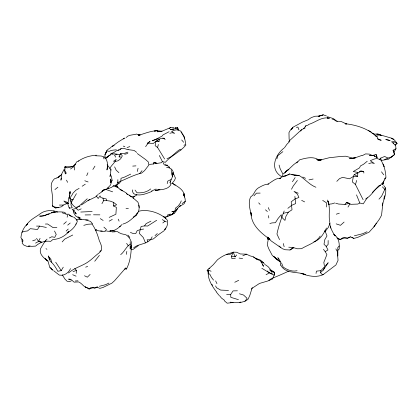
<?xml version="1.0" encoding="UTF-8"?>
<svg xmlns="http://www.w3.org/2000/svg" width="418" height="418" viewBox="0 0 418 418"><rect width="100%" height="100%" fill="white"/><g stroke="black" fill="none" stroke-linecap="round" stroke-linejoin="round"><path stroke-width="0.63" d="M109.176 217.386L115.896 214.251L116.35 207.344L113.518 205.98L113.518 202.354L110.117 201.074L106.747 200.619L103.58 200.718L101.94 203.65M337.849 256.03L337.786 247.55L339.244 245.993C339.359 241.395 337.828 236.912 333.752 234.346L335.215 235.945C332.388 232.225 330.445 227.873 329.661 223.254M268.121 237.67L268.11 240.178L267.274 244.964L268.858 248.976L272.327 255.523L280.436 261.903M339.244 245.993L339.212 249.107L337.775 250.372M104.934 154.895L106.292 151.886L104.934 154.895L105.19 158.338M208.519 271.324L208.535 270.169L207.109 270.284L208.326 272.839M157.111 189.981L154.994 190.362C160.402 189.563 167.696 190.023 170.847 184.751L170.037 182.41L172.54 176.521L172.634 173.784L172.529 176.579M383.139 182.29L383.243 183.789L382.522 184.693M269.323 269.814L272.688 271.094L274.349 272.332L274.224 275.227L268.314 272.134L267.457 270.958M28.299 246.003L31.758 246.317L35.593 246.113C39.83 242.304 45.045 240.549 50.677 241.369L52.861 239.54C59.252 239.216 64.753 236.29 68.96 231.504L67.408 232.439M117.871 179.672L117.714 182.488L116.664 185.085L113.895 185.409L111.773 187.238L108.847 188.403L107.097 188.596M126.476 193.785C130.844 195.65 134.392 199.046 137.919 202.15C140.474 207.48 139.084 214.194 133.629 217.062L136.028 215.077L137.574 212.793L135.829 215.327L136.028 215.077C132.198 218.63 128.227 222.7 123.038 224.022M326.286 206.983L326.547 202.876L322.68 200.384M67.894 204.062L68.845 197.385M136.791 194.605L136.759 195.044L134.8 196.246L130.756 196.371M382.277 205.787L382.365 204.533M173.015 174.797L173.047 171.411L171.808 169.468M57.674 211.978C51.921 209.925 45.076 209.94 40.097 213.859C35.378 217.449 29.453 219.826 26.449 225.276L27.635 223.813C23.46 227.355 21.496 232.434 20.9 237.643L23.053 240.742L22.138 243.114L23.758 245.037L27.494 246.615L29.986 246.045M328.151 240.475L328.12 244.467L326.202 246.421L327.984 249.938L325.204 251.62L323.443 249.358M173.277 212.882L174.698 210.97L171.819 211.837L175.074 211.137L175.33 208.253L178.188 206.053L180.189 203.258L181.281 200.88M336.809 181.36L339.494 178.643L342.582 177.357L349.542 178.799L353.388 176.422L357.552 176.365L357.876 172.885L360.42 171.552L363.691 171.511L363.874 173.057M76.191 273.356L76.463 270.462L74.78 268.544M382.904 202.923L381.55 215.239L379.507 219.027L373.864 226.922L369.104 232.152L357.766 237.372L353.832 238.422L350.535 236.844L347.557 238.187L344.343 238.082L340.2 239.477L337.718 238.673M216.352 291.727C211.785 285.724 206.889 278.142 208.535 270.169L211.08 271.245M166.63 167.451L168.945 167.78L169.687 167.237L167.404 165.706L167.493 165.141L166.312 165.167L165.403 164.169M383.703 180.9L383.243 183.789L382.209 183.732M69.691 195.911L69.414 197.625L69.827 196.005M316.039 273.429L316.416 271.136L320.888 270.66L324.514 266.778L323.83 262.332L326.902 254.599L325.204 251.62M145.631 146.687L147.141 144.398L148.865 143.102L153.192 143.562L155.627 141.556L158.997 141.556L159.404 139.121L161.599 138.248L164.363 138.301L165.089 139.696M383.891 199.135L384.461 195.755M107.139 164.729L111.016 169.734L110.038 176.542L109.971 175.926M126.293 254.353L126.821 251.422M61.321 178.188L60.944 180.195L61.796 173.742L64.351 168.94M167.216 183.643L167.691 181.161L171.025 179.526M52.835 205.254L52.631 206.231L55.735 208.023L58.478 207.37M172.822 174.52L173.167 172.88L173.198 174.447L172.911 173.287M337.347 252.091L338.042 260.346L335.926 264.96L323.219 274.6L322.466 274.814L320.449 272.703L320.888 270.66M137.303 171.469L138.065 168.261M67.136 217.235L67.753 214.69L62.209 212.804M164.614 158.986L157.602 147.523L158.338 144.497M105.78 153.568L106.553 150.935L108.053 149.32L110.321 147.972L111.334 146.849L114.093 145.339L112.228 146.373L118.404 141.843L124.083 138.348M276.878 158.908L277.865 155.627L282.881 151.645M363.127 199.726L355.441 184.479L356.69 180.44M382.731 203.561C384.231 198.503 386.598 193.268 385.511 187.948L383.75 185.566M279.532 239.639L276.951 234.012C278.597 226.06 281.272 218.551 284.177 210.975M378.99 199.161L381.629 196.141L385.511 187.948M252.226 287.631L249.818 295.38L248.073 299.236C243.182 303.322 236.165 302.872 230.213 302.172M305.506 126.758L305.908 125.724L308.108 125.107M132.736 189.892L132.297 191.01L133.499 193.628C139.46 196.826 146.331 193.581 152.095 191.381M177.394 208.493C176.224 212.898 171.599 215.536 167.414 216.205M149.341 164.399L153.244 164.013L153.981 162.247L156.896 163.443L161.5 162.696L162.377 161.562L159.315 155.454M235.308 258.334L231.896 258.69L231.541 256.14L233.213 252.153L236.708 252.247L240.272 253.956L246.463 254.181L249.849 255.8L253.606 256.871L256.678 259.385L260.717 260.707L263.549 266.282L262.431 264.678M165.523 228.019L164.88 229.524C167.106 227.037 168.193 223.614 167.461 220.323C161.317 213.018 147.711 208.681 138.515 211.304M86.704 175.67L87.942 172.801M110.268 174.249L111.434 176.511L112.076 180.189L110.467 185.096L106.804 188.973L101.752 191.345M357.876 172.885L354.198 174.599L353.388 176.422L352.343 181.94L355.441 184.479M183.967 195.859L183.575 194.114L185.09 198.686L185.299 201.225L184.134 203.738L179.296 206.664L180.372 205.614L176.61 209.475M326.505 227.988C323.642 233.688 320.423 239.702 313.913 241.86M35.546 243.124L38.602 241.411L40.071 238.349M281.847 176.511L282.688 174.75M120.807 157.09L119.088 156.881L120.734 153.469L124.376 153.39L127.929 152.162M124.533 268.983L126.435 269.035C130.207 261.877 131.2 253.507 131.367 245.512L131.205 248.067C132.715 242.973 130.385 237.685 126.022 234.832L121.413 233.756L118.315 232.345L117.86 231.771L112.891 230.752M269.051 280.483L272.588 278.874L274.553 274.213L274.349 272.332L271.867 271.026L270.321 270.718L271.475 271.183M109.793 168.569C111.125 165.439 114.26 163.537 115.577 160.334M320.449 272.703L323.255 270.08L324.431 267.76M70.548 169.024L73.119 167.064L75.146 164.749L76.572 161.944L78.939 160.888M170.037 182.41L170.69 181.125M385.527 177.979C383.165 184.484 376.822 187.51 372.443 192.379M67.946 204.527L69.346 208.211L72.22 207.725L70.976 204.94L71.112 202.808L76.4 193.68M110.989 182.258L112.076 180.189M291.513 189.244L293.217 186.031L297.376 180.503M133.133 198.294L134.309 196.126M393.307 143.426L394.2 141.775L397.1 143.379L395.172 145.13M71.279 196.272L73.056 193.074L75.83 190.242L79.122 188.382M152.142 236.834C149.148 244.723 139.042 243.057 133.655 247.848M300.725 131.142L301.514 129.732L305.26 127.913M323.255 270.08L328.198 262.739L325.308 266.02M68.521 272.991C74.404 267.677 82.231 266.156 88.532 261.626C92.415 258.904 95.67 255.309 99.484 252.613C103.502 249.525 101.088 244.446 99.343 240.794C97.64 234.806 95.623 229.111 92.038 224.001L87.764 224.247L83.783 225.354M298.264 193.226L294.016 191.387L297.553 194.297L298.88 197.515L295.082 198.911L291.179 201.816L291.999 209.789L288.342 212.198L285.907 216.388L284.951 220.427L281.993 217.506L281.241 214.758L278.158 218.384L275.405 222.716L271.951 222.919L269.871 223.525M48.99 257.901L49.862 259.416L48.99 257.901L50.207 261.119C53.483 263.826 55.881 267.557 57.783 271.287L61.242 270.618L63.254 267.17M347.99 207.077L350.023 203.618M284.799 173.089L285.792 171.417L288.817 169.353L285.792 171.417M391.65 156.891L387.977 158.093L384.67 156.473L380.641 158.119L381.373 160.449L388.479 159.201L394.493 154.566L394.022 152.006L395.987 148.756L395.658 145.626L391.593 141.728L394.2 141.775M367.26 197.724L363.232 203.869L359.809 203.012L357.829 204.068L350.712 204.324L346.569 202.396L344.965 204.423L338.601 204.052L335.628 203.185M46.341 227.455L39.564 226.107L37.479 229.503L30.3 228.672L27.51 230.955L24.291 231.373L21.773 232.225M92.864 169.478L94.943 166.145M70.49 268.654C68.667 272.923 63.996 276.136 59.283 275.075L53.65 270.686M292.459 181.746L295.103 177.566M81.343 219.711L79.493 218.494L80.125 217.496M238.427 299.669L230.804 297.334L230.699 294.476L233.066 290.897L237.398 290.792M145.448 242.9L143.259 237.487L139.272 233.385L141.117 226.436L144.576 225.919L146.096 223.63L150.966 221.153M373.864 226.922L376.451 223.092M165.674 228.364L163.955 230.83L158.678 234.519L153.39 238.887L150.49 239.796L147.11 239.791L147.831 241.724M284.454 147.779L286.92 144.241L289.81 141.357M244.958 301.373L247.116 298.358L243.569 295.035L239.441 293.776M73.119 167.064L75.371 163.95M94.729 261.255L99.379 255.341M185.937 144.947C180.304 152.011 171.249 155.376 165.335 162.315L162.377 161.562M303.667 128.645L305.908 125.724M324.326 231.666L325.805 230.642L328.261 227.512L330.016 223.4C328.031 216.028 330.8 208.253 327.895 201.068L328.898 204.71L328.783 203.77M231.541 256.14L235.141 256.856L236.661 254.954M130.688 174.123L124.564 177.091L121.032 178.287L120.745 181.611L119.135 183.215L117.714 182.488C125.034 179.547 132.01 175.795 139.664 173.559L142.016 170.68M126.241 137.454C128.734 134.465 133.133 135.213 136.519 134.058L139.298 135.082M119.088 156.881L119.825 155.987M75.773 224.231L76.118 223.823M320.219 236.081C315.888 242.942 307.867 244.776 301.472 248.71L297.339 248.778L293.175 247.55L288.76 247.195M45.938 240.752L43.932 243.036L40.457 248.814C39.057 254.405 43.932 258.183 47.986 260.957L45.019 258.643L47.642 261.182M62.183 241.907L64.717 239.08L72.742 235.02M379.434 159.462L380.641 158.119M253.945 195.864L256.396 193.163L260.163 193.095M296.77 162.963L299.659 159.796C305.798 158.077 313.657 155.893 319.174 160.282L316.692 159.284L320.444 160.214L317.492 160.063L321.254 159.901M251.464 289.042L252.3 288.138L259.479 283.441L268.006 280.933L271.69 278.445L272.588 278.874M130.191 241.724L130.275 244.107C126.069 246.74 124.538 251.709 120.682 254.661M120.248 149.566L121.1 148.667L124.162 148.406L128.112 149.759M171.605 183.852L174.489 180.435L175.445 178.105L172.89 172.331M58.306 177.64L61.838 174.243M288.551 141.571L301.514 129.732M68.411 203.634L66.551 203.723L63.311 205.06L61.676 206.732L58.395 207.506L55.03 207.161L52.631 206.231L52.391 195.415L51.195 186.862L51.357 183.654L52.522 181.156L54.309 178.888L57.052 177.901M175.074 211.137L177.692 208.457M95.638 229.78L98.392 230.793L104.547 231.619L105.268 231.509L105.169 230.527C111.669 233.139 117.876 229.08 122.113 224.398M44.93 241.228L47.046 239.106M90.116 274.459L87.346 277.186L84.493 275.755M283.968 148.144C274.934 154.963 269.568 169.394 281.445 176.542M105.498 189.464L104.254 189.5L101.731 191.946L98.758 193.947M287.553 170.408L293.723 164.587L297.564 161.724M66.133 231.065L68.249 229.043M98.105 194.495L95.408 197.035L88.052 200.583M185.299 201.225L182.096 203.597M207.109 270.284L213.201 264.787L217.538 259.724C222.12 256.14 227.303 253.533 233.061 252.519M63.656 224.158L66.373 221.681M155.021 235.668L157.325 233.578M59.586 176.224L60.312 175.57L58.473 176.95M155.809 139.586L152.157 140.793L157.016 138.776L159.441 139.121L155.627 141.556L155.177 145.71L157.602 147.523M344.092 222.062L340.482 225.312L336.182 223.87M384.199 179.123L385.96 177.551C385.589 171.213 384.257 164.885 380.495 159.639L376.665 158.464L373.734 159.185L370.317 160.7L374.34 163.511L371.576 162.79L368.739 163.631M87.252 198.754L79.326 205.928L75.862 207.647L73.537 205.813L71.112 202.808L71.023 199.365L73.15 199.694M67.716 225.13L70.203 223.013M92.038 224.001L92.42 223.687L90.476 221.336C86.019 220.265 81.019 217.935 76.536 219.962M162.811 222.961L164.943 221.216L166.437 221.906M54.946 189.568L57.888 187.207M287.866 208.326L291.623 205.348L295.61 203.613L294.883 196.429M391.29 157.105L394.493 154.566L393.077 150.234L395.987 148.756M108.168 156.693L105.488 158.479L109.025 155.616L110.545 154.874M81.484 204.935L89.797 199.297M283.31 173.815L286.529 171.349M289.993 249.985L293.175 247.55L293.854 247.801L289.993 249.985L285.259 249.745L282.307 248.694L279.01 245.962M116.664 185.085L119.135 183.215M138.274 245.679L132.861 249.567L131.064 249.755M367.234 161.249L363.508 164.305L360.457 165.92L359.506 167.884L353.231 171.558L357.693 172.42M102.18 191.016L104.254 189.5M174.348 213.284L173.851 213.039L171.835 214.502L169.165 215.139M288.059 174.996L289.486 173.966L294.554 175.189L299.027 175.429C304.983 178.883 309.33 184.725 315.919 187.248M169.185 128.545L170.549 127.61L173.151 127.547L174.222 128.039M365.661 198.989C371.518 195.702 374.481 189.432 379.487 185.273L380.5 185.461M113.471 161.296L116.251 159.41M150.731 188.952C146.911 192.202 141.901 193.153 137.02 192.766L135.056 190.096M75.146 164.749L72.732 166.369L70.046 167.346L67.12 167.874L65.187 166.913L64.367 167.205L65.992 166.777M82.168 186.229L85.277 184.181M359.339 171.876L360.854 170.873L363.691 171.511M267.901 184.166C271.909 181.924 275.566 178.026 280.452 178.167M183.988 145.365L185.644 144.341C185.357 139.497 183.711 134.852 180.628 131.012L176.804 129.826L174.285 130.27L171.62 131.393L174.63 133.347L172.164 132.705L169.828 133.279M78.391 161.082C83.731 157.44 90.016 155.564 96.448 155.209M286.947 175.482L283.138 176.328L279.266 178.679L280.483 178.46M395.099 144.586L397.1 143.379L394.362 139.889L391.739 138.551L392.951 138.572L393.406 139.596M110.404 170.1L111.016 169.734M106.276 157.481L116.643 150.647L119.187 150.146M119.522 226.608L120.473 226.049M156.672 220.286L147.632 226.034L144.576 225.919M266.062 274.741L269.422 272.849L272.019 274.046L271.867 271.026L268.074 266.647L265.268 264.688M109.166 221.153L112.29 219.424M169.055 131.743L163.057 134.847L161.996 136.127L157.016 138.776M324.744 231.201L325.805 230.642M123.263 138.896L125.024 137.961M56.932 177.875L58.933 176.819M165.392 217.459L168.193 215.981L167.263 216.184M362.129 155.726L365.598 153.897L369.564 154.143L372.652 155.695M49.334 237.994L51.832 236.755L54.748 237.356L56.226 234.43L54.518 231.018M156.086 188.999L151.535 191.052M164.196 217.658L166.301 216.618M234.764 282.27L238.688 280.326M95.696 230.266L96.757 229.743M108.931 283.07L105.597 284.684L99.416 286.273M117.97 150.156L121.1 148.667M283.138 176.328L285.212 175.978L289.486 173.966M99.73 251.275L101.062 250.648M350.368 236.87L347.557 238.187L343.507 237.393L340.2 239.477L336.929 237.91M71.41 280.765L69.404 281.701L67.047 281.209L64.889 279.02L62.298 274.892M366.978 231.755L362.803 233.693L354.386 235.804M81.181 208.854L78.197 210.217L76.437 208.66M384.617 159.619L387.977 158.093M112.416 154.524L114.057 153.787L117.035 154.153M172.232 213.77L173.851 213.039M242.827 255.779L246.463 254.181M97.671 286.842L94.949 288.028L93.052 287.756L89.118 289.021L85.763 287.119L85.742 287.396L88.172 288.08L89.118 289.021L91.124 287.396L94.949 288.028L96.699 287.035L99.845 288.352L102.88 287.521L111.81 283.211L114.537 280.765L125.813 267.854L126.435 269.035M166.96 158.631C172.247 157.116 175.236 152.33 179.698 149.587L181.004 149.963M208.916 268.711L209.836 268.319M77.91 207.532L74.848 208.833L73.699 208.916M156.316 139.377L157.826 138.734M66.984 232.915C71.556 230.621 75.705 226.321 77.299 221.394L76.891 220.046L74.111 217.297M361.784 155.47L354.474 158.035L349.49 158.741L355.342 157.852M323.219 114.825L319.545 115.995L323.219 114.825L326.463 115.958M170.549 127.61L162.44 130.996L157.32 131.785L160.068 131.633M113.518 205.98L116.638 204.789L113.518 202.354M323.219 274.6C316.128 277.923 307.867 276.026 300.97 273.304C293.88 271.982 284.642 272.755 280.786 265.116M85.69 267.149L87.655 266.438M308.259 124.538C315.527 122.584 321.385 116.439 329.431 118.179L327.613 118.174M127.056 147.554L129.82 146.613M32.677 240.805L35.697 239.78M167.268 215.098L170.382 214.047M334.693 202.944L331.892 203.879L329.504 204.109M336.297 214.188L339.327 213.19M73.04 271.58L76.463 270.462M153.244 164.013L156.546 163.062M374.967 156.687L373.405 155.224L377.428 157.899L376.095 154.488L373.405 155.224L369.439 155.564L372.365 155.47M285.212 175.978L286.988 175.497M114.866 161.583L118.205 160.721L120.718 158.741L122.296 155.914L120.734 153.469M139.664 173.559L141.629 173.068L144.576 170.617L148.845 165.084L148.338 161.975L145.569 159.519L137.271 153.542M344.965 204.423L349.458 203.31M124.71 154.258L127.83 153.5M239.707 302.345L240.878 302.062M158.615 189.903L159.76 189.626M322.142 115.243L318.14 116.298L319.305 116.303M175.22 127.903L177.446 127.401L178.784 130.003L175.22 127.903L175.983 128.765L170.251 129.491L173.465 129.105L172.921 129.178M283.425 213.248L288.342 212.198M308.954 179.886L313.108 179.019M110.686 153.5L112.97 153.03M159.901 189.506L158.746 189.741L159.801 189.573M155.883 190.441L158.067 190.007M321.27 159.984L318.208 160.528L329.081 157.769L341.621 156.353L345.686 156.222L352.719 158.088L355.77 157.758M49.261 214.026C45.985 214.591 43.085 216.665 39.595 216.127L44.109 215.787L47.908 214.173L47.511 214.329C52.757 212.104 58.457 211.388 64.095 212.208L65.971 213.358M143.625 229.059L140.349 229.566L137.193 230.673L135.787 233.5L133.013 233.458L130.395 232.429M158.401 189.788L159.686 189.589M54.408 212.198L51.545 212.595L55.186 212.213M297.099 270.733C292.072 271.935 287.203 269.866 283.132 267.05L281.523 262.865M233.15 302.491L227.167 303.175L224.215 300.667M138.337 135.213L140.197 134.993L138.415 135.312C146.023 133.279 154.085 129.167 162.048 131.492M296.372 127.271L297.909 127.098L298.917 129.737M56.885 227.293L53.138 227.658L47.589 223.98L45.374 224.048M75.277 280.995L77.957 280.791M132.715 166.103L135.939 165.868M93.527 214.795L99.855 214.852M268.758 184.092C264.96 184.045 261.569 186.151 258.34 187.912C254.525 190.038 254.374 194.903 250.607 196.977C247.707 203.138 250.298 209.726 251.458 215.97L250.967 212.506C250.816 224.811 260.869 232.92 269.944 239.399L267.881 237.471L271.146 240.914L280.687 247.524M226.728 254.698L229.937 254.499L233.213 252.153L235.141 256.856M116.345 149.79L111.251 150.37L109.359 151.332L106.553 150.935M92.143 211.513L80.763 212.041M90.617 214.862L85.12 214.946M226.629 294.648L230.699 294.476M112.092 231.943L115.091 231.823M391.42 138.264L392.951 138.572L379.81 134.779L376.655 134.883L380.615 135.082L377.767 133.838L374 134.267L374.674 134.262L372.036 133.19M72.962 166.521L65.187 166.913L64.785 170.45L66.378 173.334M318.997 116.089L314.994 116.261L311.269 117.604L308.029 119.825L302.371 122.15L292.919 127.244L291.168 129.826L292.95 127.709L290.562 129.799L288.963 132.595L289.125 139.314L289.627 140.453M375.965 136.367L377.229 136.357L374.946 135.646M59.408 205.066L63.311 205.06M36.523 226.091L39.564 226.107M95.675 155.778L101.213 156.008L104.458 157.053C107.917 160.371 108.032 165.601 106.977 169.974L107.4 166.667L107.504 166.934M100.571 230.997L102.232 231.013M345.665 123.759C357.097 125.139 368.937 128.958 377.334 137.266L377.595 138.295L378.954 139.795M228.489 290.426L220.683 290.092L216.524 287.725L215.573 285.912M294.554 175.189L299.027 175.429L291.774 174.698M126.022 208.472L128.383 208.561M70.276 279.193L68.557 279.125L71.368 279.746L74.064 282.145L78.636 281.92C81.536 283.169 83.036 285.87 85.742 287.396L85.314 286.335M337.117 121.215L341.031 121.429L346.235 123.864M110.054 230.642L113.618 230.835M53.321 211.116L54.554 211.215M85.727 219.716L88.125 219.915M162.764 138.144L164.363 138.301M345.169 123.822L346.449 123.974L345.195 123.78M120.347 154.582L117.448 154.237L114.527 155.099L115.692 157.152M332.085 119.093L333.345 119.255L336.38 121.267M113.299 186.094C116.972 186.031 119.396 189.124 122.317 190.848L119.992 189.312L125.938 192.724L127.584 194.474M239.101 258.073L242.623 258.585M128.117 149.639L134.053 150.407L136.686 152.361M207.992 273.769L209.768 274.072L211.325 277.223L213.551 280.112M139.795 135.186L138.165 134.873L139.283 135.296M379.518 139.91L381.221 140.244L377.444 138.912M109.866 230.94L111.125 231.196M167.404 165.706L165.021 165.204L164.128 164.635L163.114 162.701M96.166 195.922L98.204 198.508L100.043 195.885L100.874 197.573L106.35 198.999L106.747 200.619M36.528 238.385L38.602 241.411L41.758 242.163M38.602 241.411L41.753 242.252M300.97 273.304L305.48 274.548L302.878 273.712M69.916 215.73L71.938 216.346M346.569 202.396L348.884 203.127M78.715 206.241L79.89 206.654M256.15 258.549L260.221 259.991L263.565 262.791L264.573 264.296M84.791 180.754L88.109 181.966M66.551 203.723L63.881 200.985L67.904 202.646M123.279 146.091L124.877 146.713M272.625 271.643L274.349 272.332M71.692 216.451L73.463 217.167M153.981 162.247L156.896 163.443M72.69 274.725L76.055 276.173M112.641 191.831L106.742 189.751L105.968 189.093M76.306 219.774L76.891 220.046M302.804 177.023L305.537 178.319M168.945 167.78L171.166 168.83L171.406 173.433L172.54 176.521M156.797 140.5L158.997 141.556M253.386 257.06L258.157 259.672M301.644 200.358L304.628 201.899M354.198 174.599L357.552 176.365M379.81 134.779L381.31 135.604M78.312 217.464L75.653 215.97L73.636 212.778L73.531 210.244M174.557 184.709L175.147 185.096L172.613 183.408C177.525 186.585 184.808 189.944 184.385 196.899L184.04 193.733L184.385 196.899M74.603 210.594L72.11 209.12L76.243 213.943L75.015 212.036M261.856 268.288L269.422 272.849M371.257 132.161L368.201 130.311M107.834 187.792L108.847 188.403M162.278 219.591L164.943 221.216M45.97 248.673L46.931 249.264M262.049 261.856L263.565 262.791M351.899 237.215L353.832 238.422M100.289 218.63L103.157 220.469M52.882 270.028L49.789 267.577L48.138 261.496M276.695 259.045L273.44 256.197L276.387 259.254L279.882 261.579M277.73 259.724L278.764 260.409M70.501 215.824L69.44 215.129L70.438 215.887M67.962 213.938L70.898 215.881M224.346 300.192L221.446 298.044L219.466 295.557M382.778 163.997L383.62 164.65L383.891 166.103M211.832 284.506L212.752 285.264M79.822 218.776L77.957 217.141L80.073 219.345M337.279 121.466L333.329 118.587L327.472 116.706L327.675 118.331M118.9 172.671L116.194 170.215L114.631 166.871M265.482 209.82L267.379 211.545M66.718 202.197L68.495 203.827M103.894 227.12L106.574 229.634M79.316 217.715L78.506 216.916L79.493 218.494M326.202 246.421L324.007 244.232L324.796 239.645L326.986 235.93L324.964 230.679M382.365 186.851L384.978 189.511M52.516 270.127L51.372 268.952L50.62 267.348M279.02 259.076L277.792 257.723L280.008 260.769L280.671 265.237M258.685 202.855L260.101 204.423M218.912 295.218L216.352 292.01M383.452 165.711L384.267 166.62M182.4 134.408L184.072 136.278L184.49 138.985M382.052 183.408L382.893 184.369M181.689 139.988L183.68 142.272M116.575 186.026L117.353 186.919M127.929 235.104L129.815 237.403M55.03 207.161L55.735 208.023M129.366 195.086L130.364 196.376M381.498 171.824L383.724 174.828M126.628 243.36L128.237 245.805M61.242 270.618L55.714 262.243M283.023 174.327L280.133 168.679L279.078 165.058M116.235 185.576L117.526 187.724M116.721 185.158L118.106 187.666M335.853 248.888L337.775 252.409M181.067 131.968L181.867 133.431M393.077 150.234L394.022 152.006M66.509 180.153L67.596 182.352M215.631 280.891L216.947 283.665M356.517 194.882L359.809 203.012M118.216 219.163L119.099 221.143M49.941 259.526L48.389 255.931L49.167 257.728M268.309 207.6L269.438 210.358M103.502 157.22L104.014 158.929M260.717 260.707L261.386 262.979M283.258 243.532L284.146 246.724M327.639 200.034L328.898 204.71M64.477 170.382L65.396 173.925L65.192 173.01M69.153 207.469L69.346 208.211M50.562 258.11L51.607 262.138M102.943 198.189L103.58 200.718M267.447 236.996L268.137 239.765L268.126 237.586M376.095 154.488L376.749 157.555M138.76 205.123L139.189 207.542M330.675 227.888L330.492 226.791L330.68 228.003M177.446 127.401L177.765 129.549M115.838 185.075L116.042 186.945M268.56 215.631L268.8 217.982M69.968 196.089L70.334 201.549M69.973 197.986L70.046 198.769L69.477 195.169L70.114 191.58L69.968 194.198L69.926 191.731M21.971 239.086L22.123 241.782M130.275 244.107L130.217 248.982L130.207 246.186M74.592 166.62L74.629 169.99M288.504 271.188A106.888 45.358 -21 0 1 272.614 278.111M110.786 179.16L110.462 182.598L110.786 179.16M149.691 141.686L147.225 143.411L150.067 141.477L149.691 141.686M156.943 130.641L154.352 131.064L157.414 130.588L156.943 130.641M390.004 140.464L385.882 139.575L390.004 140.464M163.819 216.691L163.511 216.467L165.878 218.321L163.819 216.691"/></g></svg>
